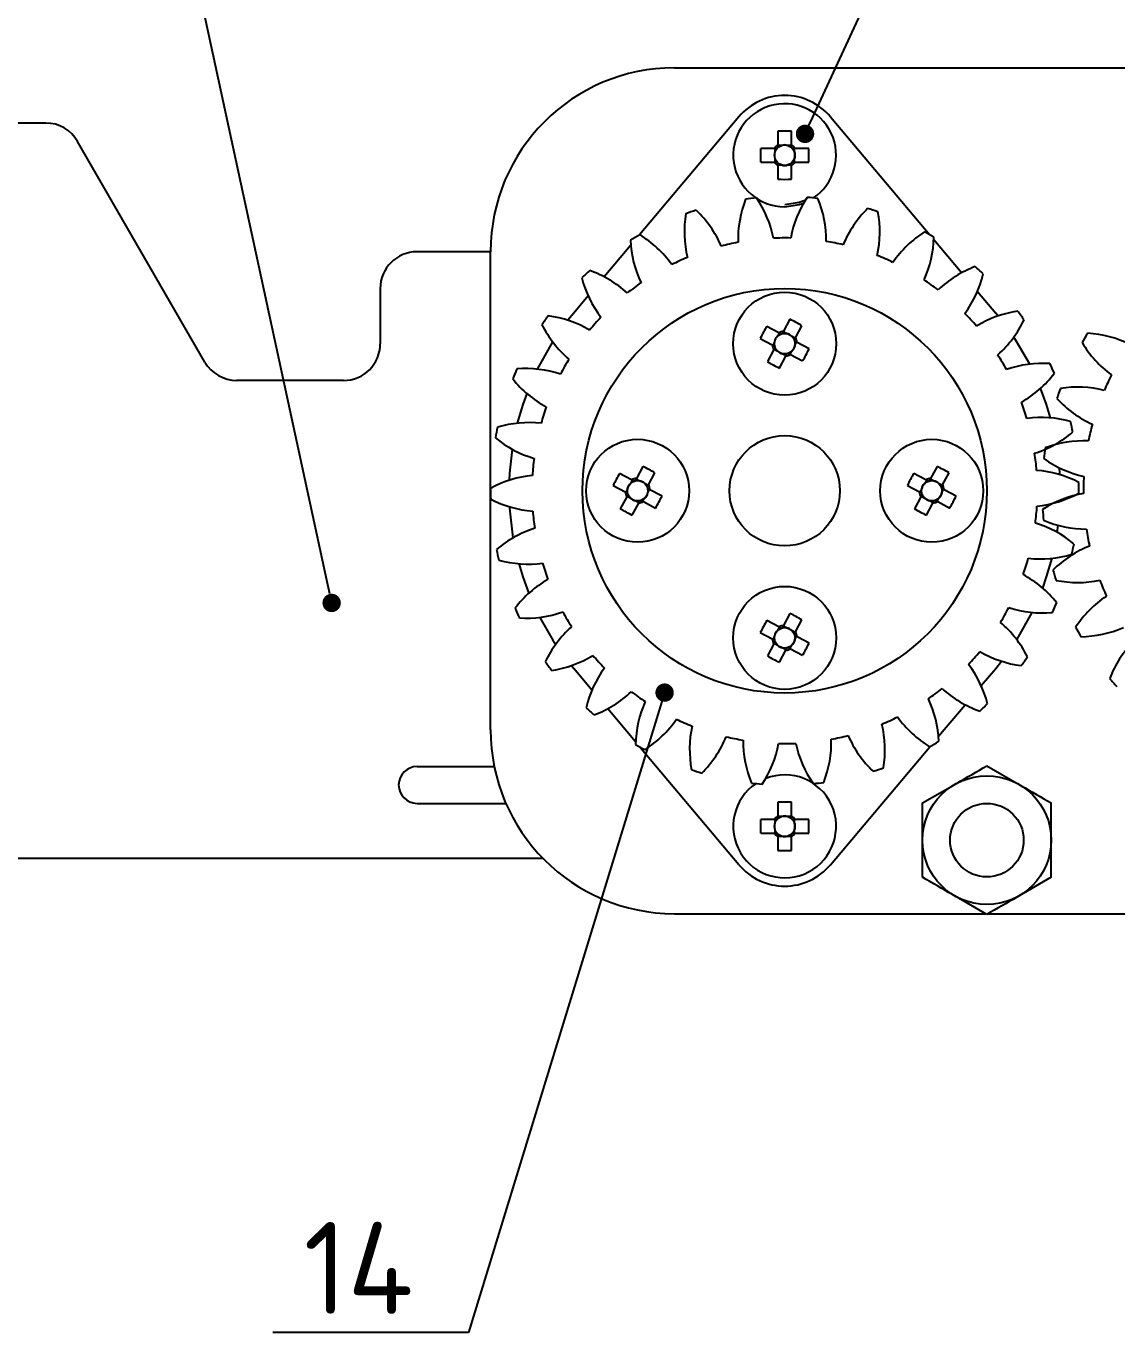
# Model space of a CAD drawing. Header units: millimetres. Extents: x 20430 to 36223, y 4362 to 8014.
# Drawn here: x 21160.5 to 21219.8, y 4522.1 to 4593.7 of the extents above; entities that cross this region are included whole.
import ezdxf
from ezdxf import colors
from ezdxf.entities.mleader import LeaderData, LeaderLine
from ezdxf.math import Vec2, Vec3

# ---------------------------------------------------------------- set-up
doc = ezdxf.new("R2010")
doc.units = ezdxf.units.MM
doc.layers.get('0').update_dxf_attribs({"lineweight": 35})
doc.layers.add('Nét mảnh', color=130, linetype='Continuous', lineweight=13)
doc.styles.add('MtXpl_TCVN_7284', font='')
doc.styles.get("Standard").update_dxf_attribs({"font": '', "height": 4.375})
doc.styles.get('MtXpl_TCVN_7284').set_extended_font_data('TCVN 7284')
doc.styles.get('Standard').set_extended_font_data('TCVN 7284')
doc.dimstyles.new('ISO-25$0', dxfattribs={"dimtxt": 4.375, "dimasz": 2.5, "dimexe": 1.25, "dimexo": 0.625, "dimtad": 1, "dimtxsty": 'Standard', "dimblk": 'OPEN30', "dimcen": 2.5, "dimadec": 0, "dimazin": 0, "dimtfac": 1, "dimtmove": 0, "dimatfit": 3, "dimldrblk": 'OPEN30', "dimfxl": 1, "dimarcsym": 0})

# ---------------------------------------------------------------- blocks, each defined once
blk = doc.blocks.new('_Dot')
at = {"color": 0, "linetype": 'ByBlock', "lineweight": -2}
blk.add_line((-0.5, 0), (-1, 0), dxfattribs=at)
at = {"color": 0, "linetype": 'ByBlock', "const_width": 0.5}
blk.add_lwpolyline([(-0.25, 0, 1), (0.25, 0, 1)], format="xyb", close=True, dxfattribs=at)
blk = doc.blocks.new('_Open30')
at = {"color": 0, "linetype": 'ByBlock', "lineweight": -2}
for p, q in [((-1, 0.268), (0, 0)), ((0, 0), (-1, -0.268)), ((0, 0), (-1, 0))]:
    blk.add_line(p, q, dxfattribs=at)
blk = doc.blocks.new('*D126')
at = {"layer": 'Defpoints', "color": 0, "transparency": 16777216}
for p in [(21373.734, 4642.186), (21053.734, 4568.479), (21373.734, 4568.479)]:
    blk.add_point(p, dxfattribs=at)
at = {"layer": 'Nét mảnh', "color": 0, "lineweight": -2, "transparency": 16777216}
for p, q in [((21053.734, 4569.729), (21053.734, 4644.686)), ((21373.734, 4569.729), (21373.734, 4644.686)), ((21058.734, 4642.186), (21368.734, 4642.186))]:
    blk.add_line(p, q, dxfattribs=at)
at = {"layer": 'Nét mảnh', "color": 0, "lineweight": -2, "transparency": 16777216, "xscale": 5, "yscale": 5, "zscale": 5, "rotation": 180}
blk.add_blockref('_Open30', (21053.734, 4642.186), dxfattribs=at)
at = {"layer": 'Nét mảnh', "color": 0, "lineweight": -2, "transparency": 16777216, "xscale": 5, "yscale": 5, "zscale": 5}
blk.add_blockref('_Open30', (21373.734, 4642.186), dxfattribs=at)
at = {"layer": 'Nét mảnh', "color": 0, "transparency": 16777216, "insert": (21213.734, 4645.186), "char_height": 4.375, "attachment_point": 5}
blk.add_mtext('{\\H0.8x;320}', dxfattribs=at)

msp = doc.modelspace()

# ---------------------------------------------------------------- linework, layer by layer
at = {"color": 7, "linetype": 'Continuous', "lineweight": 25}
for p, q in [((21195.734, 4591.479), (21224.662, 4591.479)), ((21161.538, 4588.479), (21159.734, 4588.479)), ((21199.247, 4588.822), (21193.841, 4582.397)), ((21204.221, 4588.822), (21209.627, 4582.397)), ((21201.364, 4588.035), (21201.364, 4587.294)), ((21202.104, 4587.294), (21202.104, 4588.035)), ((21170.198, 4575.479), (21163.27, 4587.479)), ((21201.169, 4587.099), (21200.428, 4587.099)), ((21201.206, 4587.099), (21201.206, 4586.905)), ((21201.558, 4587.257), (21201.364, 4587.257)), ((21202.104, 4587.257), (21201.91, 4587.257)), ((21202.261, 4586.905), (21202.261, 4587.099)), ((21203.04, 4587.099), (21202.299, 4587.099)), ((21200.428, 4586.359), (21201.169, 4586.359)), ((21201.206, 4586.553), (21201.206, 4586.359)), ((21201.364, 4586.202), (21201.558, 4586.202)), ((21201.364, 4586.164), (21201.364, 4585.423)), ((21201.91, 4586.202), (21202.104, 4586.202)), ((21202.104, 4585.423), (21202.104, 4586.164)), ((21202.261, 4586.359), (21202.261, 4586.553)), ((21202.299, 4586.359), (21203.04, 4586.359)), ((21193.363, 4581.828), (21191.919, 4580.112)), ((21209.843, 4582.14), (21211.362, 4580.334)), ((21185.734, 4581.479), (21181.734, 4581.479)), ((21185.734, 4555.479), (21185.734, 4581.479)), ((21179.734, 4579.479), (21179.734, 4576.479)), ((21191.045, 4579.074), (21190.256, 4578.137)), ((21212.219, 4579.316), (21213.211, 4578.137)), ((21190.256, 4578.137), (21189.941, 4577.749)), ((21202.023, 4577.806), (21201.674, 4577.152)), ((21213.338, 4577.984), (21213.211, 4578.137)), ((21200.407, 4576.768), (21201.061, 4576.419)), ((21201.41, 4577.071), (21200.756, 4577.421)), ((21201.443, 4577.054), (21201.351, 4576.883)), ((21201.827, 4577.027), (21201.656, 4577.119)), ((21202.309, 4576.77), (21202.137, 4576.862)), ((21202.326, 4576.803), (21202.676, 4577.457)), ((21189.108, 4576.578), (21188.271, 4575.094)), ((21201.142, 4576.155), (21200.792, 4575.501)), ((21201.186, 4576.572), (21201.094, 4576.401)), ((21201.159, 4576.188), (21201.33, 4576.097)), ((21202.025, 4575.904), (21202.116, 4576.076)), ((21202.282, 4576.386), (21202.374, 4576.557)), ((21203.061, 4576.19), (21202.406, 4576.539)), ((21201.445, 4575.152), (21201.794, 4575.807)), ((21201.641, 4575.931), (21201.812, 4575.839)), ((21202.058, 4575.887), (21202.712, 4575.537)), ((21177.734, 4574.479), (21171.93, 4574.479)), ((21194.023, 4569.806), (21193.674, 4569.152)), ((21210.023, 4569.806), (21209.674, 4569.152)), ((21193.41, 4569.071), (21192.756, 4569.421)), ((21193.443, 4569.054), (21193.351, 4568.883)), ((21193.827, 4569.027), (21193.656, 4569.119)), ((21194.326, 4568.803), (21194.676, 4569.457)), ((21209.41, 4569.071), (21208.756, 4569.421)), ((21209.443, 4569.054), (21209.351, 4568.883)), ((21209.827, 4569.027), (21209.656, 4569.119)), ((21210.326, 4568.803), (21210.676, 4569.457)), ((21192.407, 4568.768), (21193.061, 4568.419)), ((21193.186, 4568.572), (21193.094, 4568.401)), ((21193.159, 4568.188), (21193.33, 4568.097)), ((21194.309, 4568.77), (21194.137, 4568.862)), ((21194.282, 4568.386), (21194.374, 4568.557)), ((21195.061, 4568.19), (21194.406, 4568.539)), ((21208.407, 4568.768), (21209.061, 4568.419)), ((21209.186, 4568.572), (21209.094, 4568.401)), ((21209.159, 4568.188), (21209.33, 4568.097)), ((21210.309, 4568.77), (21210.137, 4568.862)), ((21210.282, 4568.386), (21210.374, 4568.557)), ((21211.061, 4568.19), (21210.406, 4568.539)), ((21193.142, 4568.155), (21192.792, 4567.501)), ((21193.445, 4567.152), (21193.794, 4567.807)), ((21193.641, 4567.931), (21193.812, 4567.84)), ((21194.025, 4567.904), (21194.116, 4568.076)), ((21194.058, 4567.887), (21194.712, 4567.537)), ((21209.142, 4568.155), (21208.792, 4567.501)), ((21209.445, 4567.152), (21209.794, 4567.807)), ((21209.641, 4567.931), (21209.812, 4567.84)), ((21210.025, 4567.904), (21210.116, 4568.076)), ((21210.058, 4567.887), (21210.712, 4567.537)), ((21216.562, 4566.216), (21216.616, 4566.601)), ((21202.023, 4561.806), (21201.674, 4561.152)), ((21214.36, 4560.38), (21215.196, 4561.864)), ((21201.41, 4561.071), (21200.756, 4561.421)), ((21201.443, 4561.054), (21201.351, 4560.883)), ((21201.827, 4561.027), (21201.656, 4561.119)), ((21202.326, 4560.803), (21202.676, 4561.457)), ((21200.407, 4560.768), (21201.061, 4560.419)), ((21201.186, 4560.572), (21201.094, 4560.401)), ((21202.309, 4560.77), (21202.137, 4560.862)), ((21202.282, 4560.386), (21202.374, 4560.557)), ((21203.061, 4560.19), (21202.406, 4560.539)), ((21201.142, 4560.155), (21200.792, 4559.501)), ((21201.159, 4560.188), (21201.33, 4560.097)), ((21201.445, 4559.152), (21201.794, 4559.807)), ((21201.641, 4559.931), (21201.812, 4559.84)), ((21202.025, 4559.904), (21202.116, 4560.076)), ((21202.058, 4559.887), (21202.712, 4559.537)), ((21190.13, 4558.974), (21190.256, 4558.822)), ((21213.211, 4558.822), (21213.527, 4559.209)), ((21191.249, 4557.642), (21190.256, 4558.822)), ((21212.422, 4557.884), (21213.211, 4558.822)), ((21210.105, 4555.13), (21211.549, 4556.846)), ((21193.625, 4554.818), (21192.106, 4556.624)), ((21199.247, 4548.137), (21193.841, 4554.561)), ((21204.221, 4548.137), (21209.627, 4554.561)), ((21181.734, 4553.479), (21185.936, 4553.479)), ((21212.734, 4553.521), (21214.484, 4552.51)), ((21209.234, 4551.5), (21210.984, 4552.51)), ((21181.734, 4551.479), (21186.569, 4551.479)), ((21201.364, 4551.535), (21201.364, 4550.794)), ((21202.104, 4550.794), (21202.104, 4551.535)), ((21201.169, 4550.599), (21200.428, 4550.599)), ((21201.206, 4550.599), (21201.206, 4550.405)), ((21201.558, 4550.757), (21201.364, 4550.757)), ((21202.104, 4550.757), (21201.91, 4550.757)), ((21202.261, 4550.405), (21202.261, 4550.599)), ((21203.04, 4550.599), (21202.299, 4550.599)), ((21200.428, 4549.859), (21201.169, 4549.859)), ((21201.206, 4550.053), (21201.206, 4549.859)), ((21201.364, 4549.702), (21201.558, 4549.702)), ((21201.364, 4549.664), (21201.364, 4548.923)), ((21201.91, 4549.702), (21202.104, 4549.702)), ((21202.104, 4548.923), (21202.104, 4549.664)), ((21202.261, 4549.859), (21202.261, 4550.053)), ((21202.299, 4549.859), (21203.04, 4549.859)), ((21188.593, 4548.479), (21105.734, 4548.479)), ((21216.234, 4547.458), (21214.484, 4546.448)), ((21212.734, 4545.438), (21210.984, 4546.448)), ((21195.734, 4545.479), (21212.662, 4545.479)), ((21212.806, 4545.479), (21224.662, 4545.479))]:
    msp.add_line(p, q, dxfattribs=at)
at = {"color": 8, "linetype": 'Continuous', "lineweight": 25, "flags": 128}
msp.add_lwpolyline([(21201.734, 4584.055), (21202.522, 4584.173), (21202.876, 4584.311)], dxfattribs=at)
at = {"color": 7, "linetype": 'Continuous', "lineweight": 25, "flags": 128}
for points in [[(21201.734, 4583.929), (21202.523, 4584.043), (21202.765, 4584.126)], [(21215.061, 4575.364), (21214.344, 4576.603), (21214.194, 4576.83)], [(21216.201, 4572.443), (21215.982, 4573.168), (21215.658, 4574.057)], [(21187.7, 4573.776), (21187.486, 4573.168), (21187.19, 4572.151)], [(21186.906, 4570.742), (21186.764, 4569.432), (21186.745, 4569.047)], [(21216.709, 4569.348), (21216.704, 4569.432), (21216.682, 4569.722)], [(21186.759, 4567.61), (21186.764, 4567.526), (21186.954, 4565.918)], [(21215.768, 4563.182), (21215.982, 4563.79), (21216.278, 4564.807)], [(21187.267, 4564.515), (21187.486, 4563.79), (21187.81, 4562.901)], [(21188.407, 4561.594), (21189.124, 4560.355), (21189.274, 4560.128)]]:
    msp.add_lwpolyline(points, dxfattribs=at)
at = {"color": 7, "linetype": 'Continuous', "lineweight": 25}
for centre, radius in [((21201.734, 4586.729), 0.556), ((21201.734, 4568.479), 11), ((21201.734, 4576.479), 2.8), ((21201.734, 4576.479), 0.556), ((21193.734, 4568.479), 2.8), ((21201.734, 4568.479), 3), ((21209.734, 4568.479), 2.8), ((21193.734, 4568.479), 0.556), ((21209.734, 4568.479), 0.556), ((21201.734, 4560.479), 2.8), ((21201.734, 4560.479), 0.556), ((21212.734, 4549.479), 3.5), ((21212.734, 4549.479), 2), ((21201.734, 4550.229), 0.556)]:
    msp.add_circle(centre, radius, dxfattribs=at)
for centre, radius, start, end in [((21195.734, 4581.479), 10, 90, 180), ((21201.734, 4586.729), 3.25, 40.07843, 139.92157), ((21201.734, 4586.729), 2.8, 303.82429, 270), ((21161.538, 4586.479), 2, 30, 90), ((21201.734, 4577.067), 10.975, 88.06796, 91.93204), ((21211.396, 4586.729), 10.975, 178.06796, 181.93204), ((21201.734, 4586.729), 0.675, 123.23063, 146.76937), ((21201.734, 4586.729), 0.675, 33.23063, 56.76937), ((21192.072, 4586.729), 10.975, 358.06796, 1.93204), ((21201.734, 4586.729), 0.675, 213.23063, 236.76937), ((21201.734, 4586.729), 0.675, 303.23063, 326.76937), ((21201.734, 4596.391), 10.975, 268.06796, 271.93204), ((21205.195, 4582.143), 6, 158.54412, 181.44108), ((21201.734, 4568.479), 16, 95.52877, 97.62486), ((21195.254, 4580.997), 6, 11.71255, 34.60951), ((21207.96, 4581.125), 6, 146.54412, 169.44108), ((21201.734, 4568.479), 16, 83.52877, 85.62486), ((21197.998, 4582.07), 6, 359.71255, 22.60951), ((21202.279, 4582.564), 6, 170.54412, 193.44108), ((21201.734, 4568.479), 16, 107.52877, 109.62486), ((21192.793, 4579.376), 6, 23.71255, 46.60951), ((21210.454, 4579.554), 6, 134.54412, 157.44108), ((21201.734, 4568.479), 16, 71.52877, 73.62486), ((21200.906, 4582.55), 6, 347.71255, 10.60951), ((21212.566, 4577.499), 6, 122.54412, 145.44108), ((21201.734, 4568.479), 16, 59.52877, 61.62486), ((21201.734, 4568.479), 16, 119.52877, 121.62486), ((21199.338, 4582.369), 6, 182.54412, 205.44108), ((21190.723, 4577.279), 6, 35.71255, 58.60951), ((21201.734, 4568.479), 13.749, 100.63283, 104.52081), ((21201.734, 4568.479), 13.749, 88.63283, 92.52081), ((21201.734, 4568.479), 13.749, 76.63283, 80.52081), ((21203.849, 4582.415), 6, 335.71255, 358.60951), ((21181.734, 4579.479), 2, 90, 180), ((21201.734, 4568.479), 13.749, 112.63283, 116.52081), ((21201.734, 4568.479), 13.749, 64.63283, 68.52081), ((21201.734, 4568.479), 16, 131.52877, 133.62486), ((21189.134, 4574.797), 6, 47.71255, 70.60951), ((21214.204, 4575.05), 6, 110.54412, 133.44108), ((21201.734, 4568.479), 16, 47.52877, 49.62486), ((21196.503, 4581.568), 6, 194.54412, 217.44108), ((21201.734, 4568.479), 13.749, 124.63283, 128.52081), ((21201.734, 4568.479), 13.749, 52.63283, 56.52081), ((21206.701, 4581.67), 6, 323.71255, 346.60951), ((21215.298, 4572.313), 6, 98.54412, 121.44108), ((21201.734, 4568.479), 16, 35.52877, 37.62486), ((21201.734, 4568.479), 16, 143.52877, 145.62486), ((21193.896, 4580.194), 6, 206.54412, 229.44108), ((21188.096, 4572.04), 6, 59.71255, 82.60951), ((21201.734, 4568.479), 13.749, 136.63283, 140.52081), ((21197.183, 4567.956), 10.975, 59.96797, 63.83204), ((21201.734, 4568.479), 13.749, 40.63283, 44.52081), ((21209.335, 4580.35), 6, 311.71255, 334.60951), ((21210.257, 4571.928), 10.975, 149.96797, 153.83204), ((21201.734, 4576.479), 0.675, 95.13063, 118.66938), ((21201.734, 4576.479), 0.675, 5.13063, 28.66938), ((21231.734, 4568.479), 16, 147.63534, 149.73144), ((21217.876, 4571.054), 6, 63.81912, 86.71608), ((21177.734, 4576.479), 2, 270, 0), ((21201.734, 4576.479), 0.675, 185.13063, 208.66938), ((21193.211, 4581.03), 10.975, 329.96797, 333.83204), ((21223.077, 4579.603), 6, 210.65069, 233.54766), ((21171.93, 4576.479), 2, 210, 270), ((21201.734, 4568.479), 13.749, 148.63283, 152.52081), ((21206.285, 4585.002), 10.975, 239.96797, 243.83204), ((21201.734, 4576.479), 0.675, 275.13063, 298.66938), ((21201.734, 4568.479), 13.749, 28.63283, 32.52081), ((21215.799, 4569.41), 6, 86.54412, 109.44108), ((21201.734, 4568.479), 16, 23.52877, 25.62486), ((21201.734, 4568.479), 16, 155.52877, 157.62486), ((21187.653, 4569.126), 6, 71.71255, 94.60951), ((21211.637, 4578.51), 6, 299.71255, 322.60951), ((21231.734, 4568.479), 13.749, 152.7394, 156.62738), ((21191.631, 4578.308), 6, 218.54412, 241.44108), ((21231.734, 4568.479), 16, 159.63534, 161.73144), ((21217.643, 4568.116), 6, 75.81912, 98.71608), ((21201.734, 4568.479), 13.749, 16.63283, 20.52081), ((21220.953, 4577.56), 6, 222.65069, 245.54766), ((21201.734, 4568.479), 13.749, 160.63283, 164.52081), ((21201.734, 4568.479), 16, 167.52877, 169.62486), ((21187.827, 4566.185), 6, 83.71255, 106.60951), ((21215.685, 4566.465), 6, 74.54412, 97.44108), ((21201.734, 4568.479), 16, 11.52877, 13.62486), ((21231.734, 4568.479), 13.749, 164.7394, 168.62738), ((21189.808, 4575.993), 6, 230.54412, 253.44108), ((21213.506, 4576.232), 6, 287.71255, 310.60951), ((21218.027, 4565.195), 6, 87.81912, 110.71608), ((21201.734, 4568.479), 13.749, 4.63283, 8.52081), ((21231.734, 4568.479), 16, 171.63534, 173.73144), ((21201.734, 4568.479), 13.749, 172.63283, 176.52081), ((21189.183, 4559.956), 10.975, 59.96797, 63.83204), ((21205.183, 4559.956), 10.975, 59.96797, 63.83204), ((21219.301, 4575.12), 6, 234.65069, 257.54766), ((21188.608, 4563.343), 6, 95.71255, 118.60951), ((21202.257, 4563.928), 10.975, 149.96797, 153.83204), ((21193.734, 4568.479), 0.675, 95.13063, 118.66938), ((21218.257, 4563.928), 10.975, 149.96797, 153.83204), ((21209.734, 4568.479), 0.675, 95.13063, 118.66938), ((21214.961, 4563.609), 6, 62.54412, 85.44108), ((21201.734, 4568.479), 16, 359.52877, 1.62486), ((21231.734, 4568.479), 13.749, 176.7394, 180.62738), ((21201.734, 4568.479), 16, 179.52877, 181.62486), ((21193.734, 4568.479), 0.675, 185.13063, 208.66938), ((21193.734, 4568.479), 0.675, 5.13063, 28.66938), ((21185.211, 4573.03), 10.975, 329.96797, 333.83204), ((21209.734, 4568.479), 0.675, 185.13063, 208.66938), ((21209.734, 4568.479), 0.675, 5.13063, 28.66938), ((21201.211, 4573.03), 10.975, 329.96797, 333.83204), ((21214.86, 4573.615), 6, 275.71255, 298.60951), ((21219.009, 4562.416), 6, 99.81912, 122.71608), ((21188.507, 4573.35), 6, 242.54412, 265.44108), ((21198.285, 4577.002), 10.975, 239.96797, 243.83204), ((21193.734, 4568.479), 0.675, 275.13063, 298.66938), ((21214.285, 4577.002), 10.975, 239.96797, 243.83204), ((21209.734, 4568.479), 0.675, 275.13063, 298.66938), ((21201.734, 4568.479), 13.749, 352.63283, 356.52081), ((21231.734, 4568.479), 16, 183.63534, 185.73144), ((21201.734, 4568.479), 13.749, 184.63283, 188.52081), ((21218.192, 4572.39), 6, 246.65069, 269.54766), ((21189.962, 4560.726), 6, 107.71255, 130.60951), ((21213.659, 4560.965), 6, 50.54412, 73.44108), ((21231.734, 4568.479), 13.749, 188.7394, 192.62738), ((21220.548, 4559.903), 6, 111.81912, 134.71608), ((21201.734, 4568.479), 16, 347.52877, 349.62486), ((21201.734, 4568.479), 16, 191.52877, 193.62486), ((21187.783, 4570.493), 6, 254.54412, 277.44108), ((21201.734, 4568.479), 13.749, 340.63283, 344.52081), ((21215.641, 4570.774), 6, 263.71255, 286.60951), ((21201.734, 4568.479), 13.749, 196.63283, 200.52081), ((21211.837, 4558.65), 6, 38.54412, 61.44108), ((21231.734, 4568.479), 16, 195.63534, 197.73144), ((21191.831, 4558.448), 6, 119.71255, 142.60951), ((21217.675, 4569.489), 6, 258.65069, 281.54766), ((21231.734, 4568.479), 13.749, 200.7394, 204.62738), ((21222.575, 4557.765), 6, 123.81912, 146.71608), ((21201.734, 4568.479), 16, 203.52877, 205.62486), ((21187.669, 4567.549), 6, 266.54412, 289.44108), ((21201.734, 4568.479), 13.749, 208.63283, 212.52081), ((21197.183, 4551.956), 10.975, 59.96797, 63.83204), ((21201.734, 4568.479), 13.749, 328.63283, 332.52081), ((21215.814, 4567.832), 6, 251.71255, 274.60951), ((21201.734, 4568.479), 16, 335.52877, 337.62486), ((21194.133, 4556.609), 6, 131.71255, 154.60951), ((21210.257, 4555.928), 10.975, 149.96797, 153.83204), ((21201.734, 4560.479), 0.675, 95.13063, 118.66938), ((21209.572, 4556.764), 6, 26.54412, 49.44108), ((21231.734, 4568.479), 16, 207.63534, 209.73144), ((21217.772, 4566.544), 6, 270.65069, 293.54766), ((21201.734, 4560.479), 0.675, 185.13063, 208.66938), ((21201.734, 4560.479), 0.675, 5.13063, 28.66938), ((21201.734, 4560.479), 0.675, 275.13063, 298.66938), ((21193.211, 4565.03), 10.975, 329.96797, 333.83204), ((21201.734, 4568.479), 13.749, 316.63283, 320.52081), ((21215.372, 4564.919), 6, 239.71255, 262.60951), ((21225.003, 4556.095), 6, 135.81912, 158.71608), ((21201.734, 4568.479), 16, 215.52877, 217.62486), ((21188.17, 4564.645), 6, 278.54412, 301.44108), ((21201.734, 4568.479), 13.749, 220.63283, 224.52081), ((21206.285, 4569.002), 10.975, 239.96797, 243.83204), ((21206.965, 4555.39), 6, 14.54412, 37.44108), ((21201.734, 4568.479), 16, 323.52877, 325.62486), ((21196.767, 4555.288), 6, 143.71255, 166.60951), ((21231.734, 4568.479), 16, 219.63534, 221.73144), ((21189.264, 4561.908), 6, 290.54412, 313.44108), ((21201.734, 4568.479), 13.749, 232.63283, 236.52081), ((21201.734, 4568.479), 13.749, 304.63283, 308.52081), ((21214.334, 4562.161), 6, 227.71255, 250.60951), ((21199.618, 4554.543), 6, 155.71255, 178.60951), ((21204.13, 4554.589), 6, 2.54412, 25.44108), ((21201.734, 4568.479), 16, 311.52877, 313.62486), ((21201.734, 4568.479), 16, 227.52877, 229.62486), ((21190.902, 4559.459), 6, 302.54412, 325.44108), ((21201.734, 4568.479), 13.749, 244.63283, 248.52081), ((21201.734, 4568.479), 13.749, 292.63283, 296.52081), ((21212.745, 4559.679), 6, 215.71255, 238.60951), ((21195.734, 4555.479), 10, 180, 270), ((21202.562, 4554.408), 6, 167.71255, 190.60951), ((21201.189, 4554.394), 6, 350.54412, 13.44108), ((21201.734, 4568.479), 16, 239.52877, 241.62486), ((21193.014, 4557.404), 6, 314.54412, 337.44108), ((21201.734, 4568.479), 13.749, 256.63283, 260.52081), ((21205.47, 4554.888), 6, 179.71255, 202.60951), ((21195.508, 4555.833), 6, 326.54412, 349.44108), ((21201.734, 4568.479), 13.749, 268.63283, 272.52081), ((21208.214, 4555.961), 6, 191.71255, 214.60951), ((21198.273, 4554.815), 6, 338.54412, 1.44108), ((21201.734, 4568.479), 13.749, 280.63283, 284.52081), ((21210.675, 4557.582), 6, 203.71255, 226.60951), ((21201.734, 4568.479), 16, 299.52877, 301.62486), ((21181.734, 4552.479), 1, 90, 270), ((21201.734, 4568.479), 16, 251.52877, 253.62486), ((21201.734, 4568.479), 16, 287.52877, 289.62486), ((21201.734, 4550.229), 2.8, 123.82429, 111.6038), ((21201.734, 4568.479), 16, 263.52877, 265.62486), ((21201.734, 4568.479), 16, 275.52877, 277.62486), ((21201.734, 4540.567), 10.975, 88.06796, 91.93204), ((21211.396, 4550.229), 10.975, 178.06796, 181.93204), ((21201.734, 4550.229), 0.675, 123.23063, 146.76937), ((21201.734, 4550.229), 0.675, 33.23063, 56.76937), ((21192.072, 4550.229), 10.975, 358.06796, 1.93204), ((21201.734, 4550.229), 0.675, 213.23063, 236.76937), ((21201.734, 4550.229), 0.675, 303.23063, 326.76937), ((21201.734, 4559.891), 10.975, 268.06796, 271.93204), ((21201.734, 4550.229), 3.25, 220.07843, 319.92157)]:
    msp.add_arc(centre, radius, start, end, dxfattribs=at)
for centre, major_axis, start_param, end_param in [((21201.665, 4586.729), (0.492, 0), 2.77218, 3.511006), ((21201.734, 4586.798), (0, 0.492), 5.913772, 6.652598), ((21201.803, 4586.729), (0.492, 0), 5.913772, 6.652598), ((21201.734, 4586.66), (0, 0.492), 2.77218, 3.511006), ((21201.673, 4576.512), (-0.434, 0.232), 5.913772, 6.652598), ((21201.766, 4576.54), (-0.232, -0.434), 2.77218, 3.511006), ((21201.701, 4576.418), (-0.232, -0.434), 5.913772, 6.652598), ((21201.795, 4576.447), (-0.434, 0.232), 2.77218, 3.511006), ((21193.766, 4568.54), (-0.232, -0.434), 2.77218, 3.511006), ((21209.766, 4568.54), (0.232, 0.434), 5.913772, 6.652598), ((21193.673, 4568.512), (0.434, -0.232), 2.77218, 3.511006), ((21193.795, 4568.447), (0.434, -0.232), 5.913772, 6.652598), ((21209.673, 4568.512), (-0.434, 0.232), 5.913772, 6.652598), ((21209.795, 4568.447), (-0.434, 0.232), 2.77218, 3.511006), ((21193.701, 4568.418), (-0.232, -0.434), 5.913772, 6.652598), ((21209.701, 4568.418), (0.232, 0.434), 2.77218, 3.511006), ((21201.766, 4560.54), (0.232, 0.434), 5.913772, 6.652598), ((21201.673, 4560.512), (0.434, -0.232), 2.77218, 3.511006), ((21201.795, 4560.447), (0.434, -0.232), 5.913772, 6.652598), ((21201.701, 4560.418), (0.232, 0.434), 2.77218, 3.511006), ((21201.665, 4550.229), (0.492, 0), 2.77218, 3.511006), ((21201.734, 4550.298), (0, 0.492), 5.913772, 6.652598), ((21201.803, 4550.229), (0.492, 0), 5.913772, 6.652598), ((21201.734, 4550.16), (0, 0.492), 2.77218, 3.511006)]:
    msp.add_ellipse(centre, major_axis=major_axis, ratio=0.990116, start_param=start_param, end_param=end_param, dxfattribs=at)
for points, knots in [([(21201.319, 4587.099), (21201.31, 4587.099), (21201.264, 4587.099), (21201.215, 4587.099), (21201.175, 4587.099), (21201.169, 4587.099)], [0, 0, 0, 0, 0.160618, 0.883257, 1, 1, 1, 1]), ([(21201.364, 4587.294), (21201.364, 4587.288), (21201.364, 4587.248), (21201.364, 4587.199), (21201.364, 4587.153), (21201.364, 4587.144)], [0, 0, 0, 0, 0.116743, 0.839382, 1, 1, 1, 1]), ([(21202.104, 4587.144), (21202.104, 4587.153), (21202.104, 4587.199), (21202.104, 4587.248), (21202.104, 4587.288), (21202.104, 4587.294)], [0, 0, 0, 0, 0.160618, 0.883257, 1, 1, 1, 1]), ([(21202.299, 4587.099), (21202.293, 4587.099), (21202.253, 4587.099), (21202.204, 4587.099), (21202.157, 4587.099), (21202.149, 4587.099)], [0, 0, 0, 0, 0.1167429, 0.8393822, 1, 1, 1, 1]), ([(21201.169, 4586.359), (21201.175, 4586.359), (21201.215, 4586.359), (21201.264, 4586.359), (21201.31, 4586.359), (21201.319, 4586.359)], [0, 0, 0, 0, 0.116743, 0.839382, 1, 1, 1, 1]), ([(21201.364, 4586.314), (21201.364, 4586.306), (21201.364, 4586.259), (21201.364, 4586.21), (21201.364, 4586.17), (21201.364, 4586.164)], [0, 0, 0, 0, 0.1606178, 0.8832571, 1, 1, 1, 1]), ([(21202.104, 4586.164), (21202.104, 4586.17), (21202.104, 4586.21), (21202.104, 4586.259), (21202.104, 4586.306), (21202.104, 4586.314)], [0, 0, 0, 0, 0.116743, 0.839382, 1, 1, 1, 1]), ([(21202.149, 4586.359), (21202.157, 4586.359), (21202.204, 4586.359), (21202.253, 4586.359), (21202.293, 4586.359), (21202.299, 4586.359)], [0, 0, 0, 0, 0.160618, 0.883257, 1, 1, 1, 1]), ([(21201.542, 4577.001), (21201.535, 4577.005), (21201.494, 4577.027), (21201.45, 4577.05), (21201.415, 4577.069), (21201.41, 4577.071)], [0, 0, 0, 0, 0.160618, 0.883257, 1, 1, 1, 1]), ([(21201.674, 4577.152), (21201.671, 4577.147), (21201.652, 4577.111), (21201.629, 4577.068), (21201.607, 4577.027), (21201.603, 4577.019)], [0, 0, 0, 0, 0.116743, 0.839382, 1, 1, 1, 1]), ([(21202.256, 4576.671), (21202.26, 4576.678), (21202.282, 4576.719), (21202.305, 4576.763), (21202.324, 4576.798), (21202.326, 4576.803)], [0, 0, 0, 0, 0.1606178, 0.8832571, 1, 1, 1, 1]), ([(21201.061, 4576.419), (21201.066, 4576.416), (21201.102, 4576.397), (21201.145, 4576.374), (21201.186, 4576.352), (21201.194, 4576.348)], [0, 0, 0, 0, 0.1167429, 0.8393822, 1, 1, 1, 1]), ([(21201.212, 4576.287), (21201.208, 4576.28), (21201.186, 4576.239), (21201.163, 4576.195), (21201.144, 4576.16), (21201.142, 4576.155)], [0, 0, 0, 0, 0.160618, 0.883257, 1, 1, 1, 1]), ([(21202.406, 4576.539), (21202.402, 4576.542), (21202.366, 4576.561), (21202.323, 4576.584), (21202.282, 4576.606), (21202.274, 4576.61)], [0, 0, 0, 0, 0.116743, 0.839382, 1, 1, 1, 1]), ([(21201.794, 4575.807), (21201.797, 4575.812), (21201.816, 4575.847), (21201.839, 4575.89), (21201.861, 4575.931), (21201.865, 4575.939)], [0, 0, 0, 0, 0.116743, 0.839382, 1, 1, 1, 1]), ([(21201.926, 4575.957), (21201.933, 4575.953), (21201.974, 4575.931), (21202.018, 4575.908), (21202.053, 4575.889), (21202.058, 4575.887)], [0, 0, 0, 0, 0.160618, 0.883257, 1, 1, 1, 1]), ([(21193.542, 4569.001), (21193.535, 4569.005), (21193.494, 4569.027), (21193.45, 4569.05), (21193.415, 4569.069), (21193.41, 4569.071)], [0, 0, 0, 0, 0.1606178, 0.8832571, 1, 1, 1, 1]), ([(21193.674, 4569.152), (21193.671, 4569.147), (21193.652, 4569.111), (21193.629, 4569.068), (21193.607, 4569.027), (21193.603, 4569.019)], [0, 0, 0, 0, 0.116743, 0.839382, 1, 1, 1, 1]), ([(21209.542, 4569.001), (21209.535, 4569.005), (21209.494, 4569.027), (21209.45, 4569.05), (21209.415, 4569.069), (21209.41, 4569.071)], [0, 0, 0, 0, 0.160618, 0.883257, 1, 1, 1, 1]), ([(21209.674, 4569.152), (21209.671, 4569.147), (21209.652, 4569.111), (21209.629, 4569.068), (21209.607, 4569.027), (21209.603, 4569.019)], [0, 0, 0, 0, 0.1167429, 0.8393822, 1, 1, 1, 1]), ([(21193.061, 4568.419), (21193.066, 4568.416), (21193.102, 4568.397), (21193.145, 4568.374), (21193.186, 4568.352), (21193.194, 4568.348)], [0, 0, 0, 0, 0.116743, 0.839382, 1, 1, 1, 1]), ([(21193.212, 4568.287), (21193.208, 4568.28), (21193.186, 4568.239), (21193.163, 4568.195), (21193.144, 4568.16), (21193.142, 4568.155)], [0, 0, 0, 0, 0.160618, 0.883257, 1, 1, 1, 1]), ([(21194.256, 4568.671), (21194.26, 4568.678), (21194.282, 4568.719), (21194.305, 4568.763), (21194.324, 4568.798), (21194.326, 4568.803)], [0, 0, 0, 0, 0.160618, 0.883257, 1, 1, 1, 1]), ([(21194.406, 4568.539), (21194.402, 4568.542), (21194.366, 4568.561), (21194.323, 4568.584), (21194.282, 4568.606), (21194.274, 4568.61)], [0, 0, 0, 0, 0.116743, 0.839382, 1, 1, 1, 1]), ([(21209.061, 4568.419), (21209.066, 4568.416), (21209.102, 4568.397), (21209.145, 4568.374), (21209.186, 4568.352), (21209.194, 4568.348)], [0, 0, 0, 0, 0.116743, 0.839382, 1, 1, 1, 1]), ([(21209.212, 4568.287), (21209.208, 4568.28), (21209.186, 4568.239), (21209.163, 4568.195), (21209.144, 4568.16), (21209.142, 4568.155)], [0, 0, 0, 0, 0.160618, 0.883257, 1, 1, 1, 1]), ([(21210.256, 4568.671), (21210.26, 4568.678), (21210.282, 4568.719), (21210.305, 4568.763), (21210.324, 4568.798), (21210.326, 4568.803)], [0, 0, 0, 0, 0.160618, 0.883257, 1, 1, 1, 1]), ([(21210.406, 4568.539), (21210.402, 4568.542), (21210.366, 4568.561), (21210.323, 4568.584), (21210.282, 4568.606), (21210.274, 4568.61)], [0, 0, 0, 0, 0.116743, 0.839382, 1, 1, 1, 1]), ([(21193.794, 4567.807), (21193.797, 4567.812), (21193.816, 4567.847), (21193.839, 4567.89), (21193.861, 4567.931), (21193.865, 4567.939)], [0, 0, 0, 0, 0.1167429, 0.8393822, 1, 1, 1, 1]), ([(21193.926, 4567.957), (21193.933, 4567.953), (21193.974, 4567.931), (21194.018, 4567.908), (21194.053, 4567.889), (21194.058, 4567.887)], [0, 0, 0, 0, 0.160618, 0.883257, 1, 1, 1, 1]), ([(21209.794, 4567.807), (21209.797, 4567.812), (21209.816, 4567.847), (21209.839, 4567.89), (21209.861, 4567.931), (21209.865, 4567.939)], [0, 0, 0, 0, 0.116743, 0.839382, 1, 1, 1, 1]), ([(21209.926, 4567.957), (21209.933, 4567.953), (21209.974, 4567.931), (21210.018, 4567.908), (21210.053, 4567.889), (21210.058, 4567.887)], [0, 0, 0, 0, 0.1606178, 0.8832571, 1, 1, 1, 1]), ([(21201.542, 4561.001), (21201.535, 4561.005), (21201.494, 4561.027), (21201.45, 4561.05), (21201.415, 4561.069), (21201.41, 4561.071)], [0, 0, 0, 0, 0.160618, 0.883257, 1, 1, 1, 1]), ([(21201.674, 4561.152), (21201.671, 4561.147), (21201.652, 4561.111), (21201.629, 4561.068), (21201.607, 4561.027), (21201.603, 4561.019)], [0, 0, 0, 0, 0.116743, 0.839382, 1, 1, 1, 1]), ([(21201.061, 4560.419), (21201.066, 4560.416), (21201.102, 4560.397), (21201.145, 4560.374), (21201.186, 4560.352), (21201.194, 4560.348)], [0, 0, 0, 0, 0.116743, 0.839382, 1, 1, 1, 1]), ([(21202.256, 4560.671), (21202.26, 4560.678), (21202.282, 4560.719), (21202.305, 4560.763), (21202.324, 4560.798), (21202.326, 4560.803)], [0, 0, 0, 0, 0.160618, 0.883257, 1, 1, 1, 1]), ([(21202.406, 4560.539), (21202.402, 4560.542), (21202.366, 4560.561), (21202.323, 4560.584), (21202.282, 4560.606), (21202.274, 4560.61)], [0, 0, 0, 0, 0.1167429, 0.8393822, 1, 1, 1, 1]), ([(21201.212, 4560.287), (21201.208, 4560.28), (21201.186, 4560.239), (21201.163, 4560.195), (21201.144, 4560.16), (21201.142, 4560.155)], [0, 0, 0, 0, 0.1606178, 0.8832571, 1, 1, 1, 1]), ([(21201.794, 4559.807), (21201.797, 4559.812), (21201.816, 4559.847), (21201.839, 4559.89), (21201.861, 4559.931), (21201.865, 4559.939)], [0, 0, 0, 0, 0.116743, 0.839382, 1, 1, 1, 1]), ([(21201.926, 4559.957), (21201.933, 4559.953), (21201.974, 4559.931), (21202.018, 4559.908), (21202.053, 4559.889), (21202.058, 4559.887)], [0, 0, 0, 0, 0.160618, 0.883257, 1, 1, 1, 1]), ([(21210.984, 4552.51), (21211.025, 4552.534), (21211.616, 4552.875), (21212.195, 4553.21), (21212.734, 4553.521)], [0, 0, 0, 0, 0.070174, 1, 1, 1, 1]), ([(21214.484, 4552.51), (21214.525, 4552.486), (21215.116, 4552.145), (21215.695, 4551.811), (21216.234, 4551.5)], [0, 0, 0, 0, 0.070174, 1, 1, 1, 1]), ([(21209.234, 4549.479), (21209.234, 4549.663), (21209.234, 4550.347), (21209.234, 4551.013), (21209.234, 4551.5)], [0, 0, 0, 0, 0.268634, 1, 1, 1, 1]), ([(21216.234, 4549.479), (21216.234, 4549.663), (21216.234, 4550.347), (21216.234, 4551.013), (21216.234, 4551.5)], [0, 0, 0, 0, 0.268634, 1, 1, 1, 1]), ([(21201.319, 4550.599), (21201.31, 4550.599), (21201.264, 4550.599), (21201.215, 4550.599), (21201.175, 4550.599), (21201.169, 4550.599)], [0, 0, 0, 0, 0.160618, 0.883257, 1, 1, 1, 1]), ([(21201.364, 4550.794), (21201.364, 4550.788), (21201.364, 4550.748), (21201.364, 4550.699), (21201.364, 4550.653), (21201.364, 4550.644)], [0, 0, 0, 0, 0.116743, 0.839382, 1, 1, 1, 1]), ([(21202.104, 4550.644), (21202.104, 4550.653), (21202.104, 4550.699), (21202.104, 4550.748), (21202.104, 4550.788), (21202.104, 4550.794)], [0, 0, 0, 0, 0.160618, 0.883257, 1, 1, 1, 1]), ([(21202.299, 4550.599), (21202.293, 4550.599), (21202.253, 4550.599), (21202.204, 4550.599), (21202.157, 4550.599), (21202.149, 4550.599)], [0, 0, 0, 0, 0.1167429, 0.8393822, 1, 1, 1, 1]), ([(21201.169, 4549.859), (21201.175, 4549.859), (21201.215, 4549.859), (21201.264, 4549.859), (21201.31, 4549.859), (21201.319, 4549.859)], [0, 0, 0, 0, 0.116743, 0.839382, 1, 1, 1, 1]), ([(21201.364, 4549.814), (21201.364, 4549.806), (21201.364, 4549.759), (21201.364, 4549.71), (21201.364, 4549.67), (21201.364, 4549.664)], [0, 0, 0, 0, 0.1606178, 0.8832571, 1, 1, 1, 1]), ([(21202.104, 4549.664), (21202.104, 4549.67), (21202.104, 4549.71), (21202.104, 4549.759), (21202.104, 4549.806), (21202.104, 4549.814)], [0, 0, 0, 0, 0.116743, 0.839382, 1, 1, 1, 1]), ([(21202.149, 4549.859), (21202.157, 4549.859), (21202.204, 4549.859), (21202.253, 4549.859), (21202.293, 4549.859), (21202.299, 4549.859)], [0, 0, 0, 0, 0.160618, 0.883257, 1, 1, 1, 1]), ([(21209.234, 4547.458), (21209.234, 4547.628), (21209.234, 4548.287), (21209.234, 4548.971), (21209.234, 4549.479)], [0, 0, 0, 0, 0.257551, 1, 1, 1, 1]), ([(21216.234, 4547.458), (21216.234, 4547.628), (21216.234, 4548.287), (21216.234, 4548.971), (21216.234, 4549.479)], [0, 0, 0, 0, 0.257551, 1, 1, 1, 1]), ([(21210.984, 4546.448), (21210.942, 4546.472), (21210.352, 4546.813), (21209.772, 4547.147), (21209.234, 4547.458)], [0, 0, 0, 0, 0.070174, 1, 1, 1, 1]), ([(21214.484, 4546.448), (21214.442, 4546.424), (21213.852, 4546.083), (21213.272, 4545.749), (21212.734, 4545.438)], [0, 0, 0, 0, 0.070174, 1, 1, 1, 1])]:
    msp.add_open_spline(points, degree=3, knots=knots, dxfattribs=at)

# ---------------------------------------------------------------- dimensions: what is measured, and where the dimension line sits
at = {"layer": 'Nét mảnh'}
dim = msp.add_linear_dim(base=(21373.734, 4642.186), p1=(21053.734, 4568.479), p2=(21373.734, 4568.479), text='{\\H0.8x;<>}', dimstyle='ISO-25$0', override={"dimscale": 2, "dimtxt": 3.5}, dxfattribs=at)
dim.commit()
dim.dimension.update_dxf_attribs({"geometry": '*D126', "text_midpoint": (21213.734, 4645.186)})

# ---------------------------------------------------------------- leaders
ml = msp.add_multileader_mtext('Standard', dxfattribs=at)
ml.set_content('7', color=256, style='MtXpl_TCVN_7284')
ml.set_leader_properties()
ml.set_arrow_properties(name='DOT')
ml.build(insert=Vec2(0, 0))
ml.multileader.update_dxf_attribs({"text_left_attachment_type": 5, "text_right_attachment_type": 5, "dogleg_length": 3, "arrow_head_size": 1})
ctx = ml.context
ctx.base_point, ctx.char_height, ctx.arrow_head_size, ctx.landing_gap_size, ctx.plane_origin = Vec3(21162.553, 4604.21), 5, 1, 0, Vec3(21167.948, 4562.634)
ctx.left_attachment, ctx.right_attachment, ctx.text_align_type = 5, 5, 2
notes = []
notes.append((ctx, [(1, (1, 1, 0), (21168.053, 4604.21), (-1, 0), 3, [(0, [(21177.091, 4562.377)], 0, [])])]))
ctx.mtext.insert, ctx.mtext.alignment, ctx.mtext.flow_direction = Vec3(21165.053, 4610.21), 3, 5
ml = msp.add_multileader_mtext('Standard', dxfattribs=at)
ml.set_content('6', color=256, style='MtXpl_TCVN_7284')
ml.set_leader_properties()
ml.set_arrow_properties(name='DOT')
ml.build(insert=Vec2(0, 0))
ml.multileader.update_dxf_attribs({"text_left_attachment_type": 5, "text_right_attachment_type": 5, "dogleg_length": 3, "arrow_head_size": 1})
ctx = ml.context
ctx.base_point, ctx.char_height, ctx.arrow_head_size, ctx.landing_gap_size, ctx.plane_origin = Vec3(21213.409, 4604.21), 5, 1, 0, Vec3(21202.841, 4587.889)
ctx.left_attachment, ctx.right_attachment = 5, 5
notes.append((ctx, [(0, (1, 1, 0), (21210.409, 4604.21), (1, 0), 3, [(0, [(21202.841, 4587.889)], 0, [])])]))
ctx.mtext.insert, ctx.mtext.flow_direction = Vec3(21213.409, 4610.21), 5
ml = msp.add_multileader_mtext('Standard', dxfattribs=at)
ml.set_content('14', color=256, style='MtXpl_TCVN_7284')
ml.set_leader_properties()
ml.set_arrow_properties(name='DOT')
ml.build(insert=Vec2(0, 0))
ml.multileader.update_dxf_attribs({"text_left_attachment_type": 5, "text_right_attachment_type": 5, "dogleg_length": 3, "arrow_head_size": 1})
ctx = ml.context
ctx.base_point, ctx.char_height, ctx.arrow_head_size, ctx.landing_gap_size, ctx.plane_origin = Vec3(21176.039, 4522.71), 5, 1, 0, Vec3(21195.202, 4557.5)
ctx.left_attachment, ctx.right_attachment, ctx.text_align_type = 5, 5, 2
notes.append((ctx, [(1, (1, 1, 0), (21184.539, 4522.71), (-1, 0), 3, [(0, [(21195.202, 4557.5)], 0, [])])]))
ctx.mtext.insert, ctx.mtext.alignment, ctx.mtext.flow_direction = Vec3(21181.539, 4528.71), 3, 5
for ctx, leaders in notes:
    for number, flags, end, landing, length, lines in leaders:
        leader = LeaderData()
        leader.index, (leader.has_last_leader_line, leader.has_dogleg_vector, leader.attachment_direction) = number, flags
        leader.last_leader_point, leader.dogleg_vector, leader.dogleg_length = Vec3(end), Vec3(landing), length
        for number, points, colour, breaks in lines:
            line = LeaderLine()
            line.index, line.vertices, line.color, line.breaks = number, Vec3.list(points), colors.encode_raw_color(colour), breaks
            leader.lines.append(line)
        ctx.leaders.append(leader)

doc.saveas('drawing.dxf')
